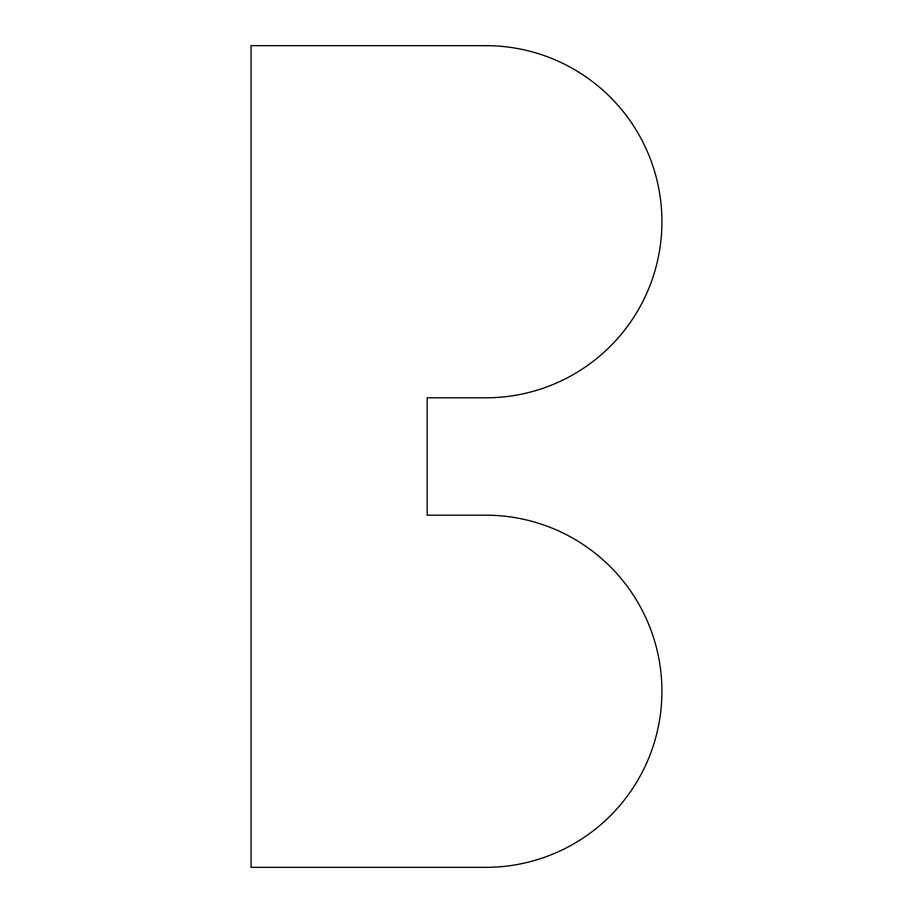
<?xml version="1.0" encoding="UTF-8"?>
<svg xmlns="http://www.w3.org/2000/svg" width="913" height="913" viewBox="0 0 913 913"><rect width="100%" height="100%" fill="white"/><g stroke="black" fill="none" stroke-linecap="round" stroke-linejoin="round"><path stroke-width="1.37" d="M485.842 45.65L251.075 45.65L251.075 867.35L485.842 867.35A176.083 176.083 0 0 0 661.925 691.267A176.083 176.083 0 0 0 485.842 515.194L427.158 515.194L427.158 397.806L485.842 397.806A176.083 176.083 0 0 0 661.925 221.733A176.083 176.083 0 0 0 485.842 45.65"/></g></svg>
